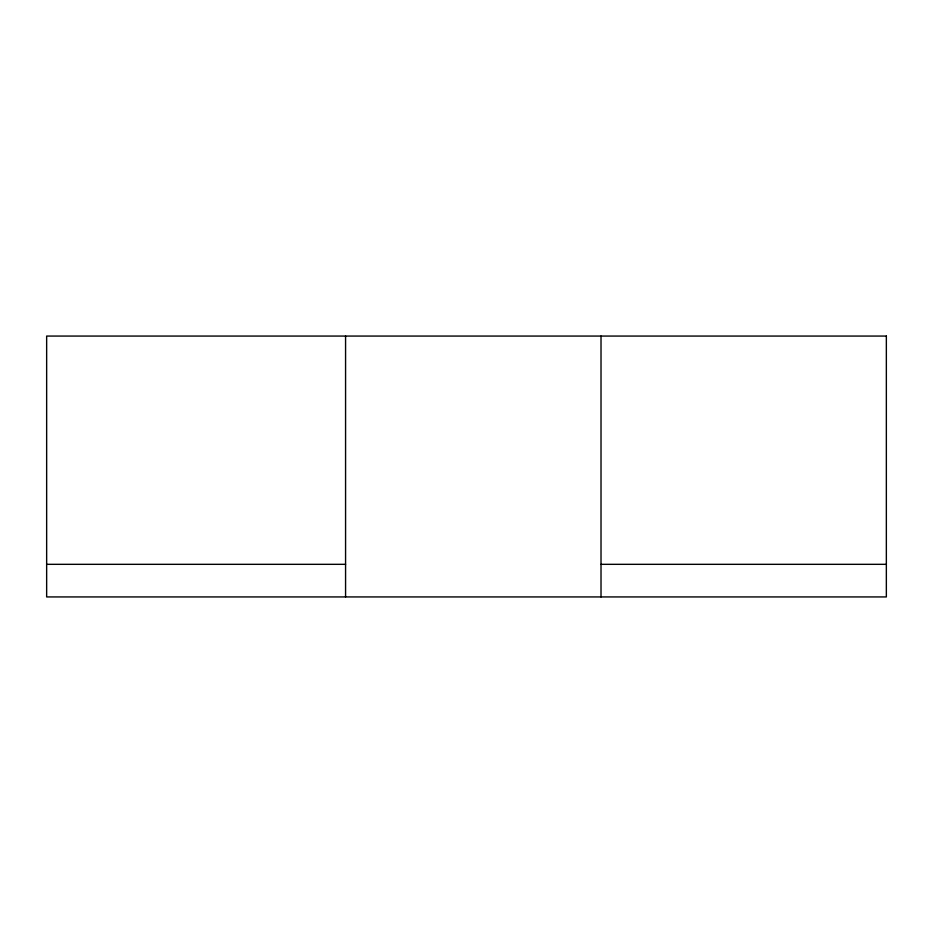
<?xml version="1.0" encoding="UTF-8"?>
<svg xmlns="http://www.w3.org/2000/svg" width="933" height="933" viewBox="0 0 933 933"><rect width="100%" height="100%" fill="white"/><g stroke="black" fill="none" stroke-linecap="round" stroke-linejoin="round"><path stroke-width="1.4" d="M46.65 564.325L345.572 564.325M601.015 564.325L886.35 564.325M601.015 336.067L601.015 596.933M345.572 336.067L345.572 596.933M886.35 336.067L46.65 336.067L46.65 596.933L886.35 596.933L886.35 336.067"/></g></svg>
